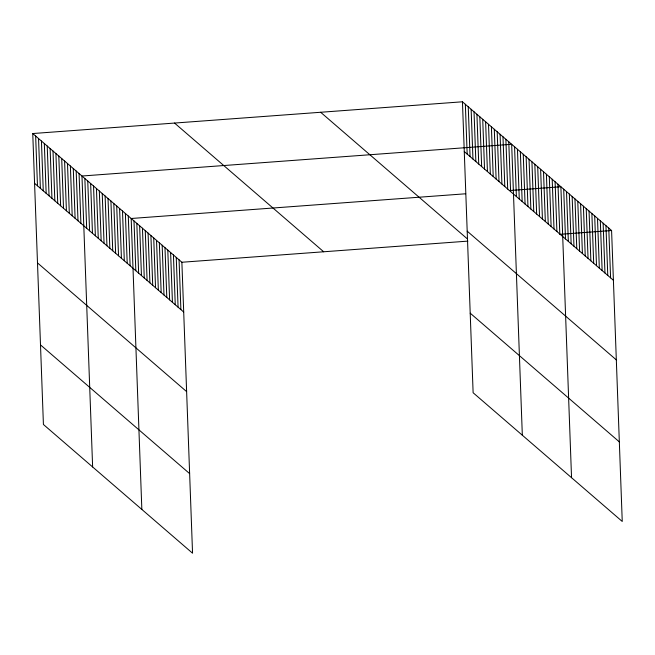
<?xml version="1.0" encoding="UTF-8"?>
<svg xmlns="http://www.w3.org/2000/svg" width="655" height="655" viewBox="0 0 655 655"><rect width="100%" height="100%" fill="white"/><g stroke="black" fill="none" stroke-linecap="round" stroke-linejoin="round"><path stroke-width="0.98" d="M32.75 133.538L181.877 262.254L192.554 553.205L43.418 424.489L32.75 133.538L462.446 101.795L611.582 230.511L622.25 521.462L473.123 392.746L462.446 101.795M465.68 193.782L131.18 218.492L141.848 509.443M509.312 190.556L560.876 186.749L571.545 477.7M181.877 262.254L467.883 241.122M560.017 234.318L611.582 230.511M464.272 151.575L613.408 280.291M467.195 231.166L616.322 359.882M320.647 112.267L466.966 238.551M470.2 313.164L619.335 441.879M174.549 123.066L323.685 251.774M34.576 183.318L183.703 312.034M37.491 262.909L186.626 391.616M40.504 344.907L189.631 473.614M608.765 228.079L610.591 277.859M605.949 225.648L607.774 275.427M603.132 223.216L604.958 272.996M600.316 220.784L602.142 270.564M597.499 218.352L599.325 268.132M594.683 215.921L596.508 265.701M591.866 213.489L593.692 263.269M589.05 211.057L590.867 260.837M586.225 208.626L588.051 258.406M583.408 206.194L585.234 255.982M580.592 203.77L582.418 253.55M577.775 201.339L579.601 251.119M574.959 198.907L576.785 248.687M572.142 196.475L573.968 246.255M569.326 194.044L571.152 243.824M566.51 191.612L568.335 241.392M563.693 189.18L565.519 238.96M557.978 184.251L559.804 234.031M555.088 181.754L556.914 231.534M552.19 179.249L554.015 229.029M549.299 176.752L551.125 226.532M546.401 174.255L548.227 224.035M543.511 171.757L545.337 221.537M540.612 169.26L542.438 219.04M537.714 166.763L539.54 216.543M534.824 164.258L536.65 214.038M531.925 161.76L533.751 211.54M529.035 159.263L530.861 209.043M526.137 156.766L527.963 206.546M523.247 154.269L525.073 204.049M520.348 151.772L522.174 201.552M517.45 149.266L519.276 199.046M514.56 146.769L516.386 196.549M522.33 435.223L511.661 144.272L81.965 176.015L92.633 466.966M508.771 141.775L510.597 191.555M505.873 139.278L507.699 189.058M502.983 136.772L504.8 186.56M500.084 134.275L501.91 184.055M497.186 131.778L499.012 181.558M494.296 129.281L496.122 179.061M491.397 126.783L493.223 176.563M488.507 124.286L490.333 174.066M485.609 121.781L487.435 171.569M482.719 119.284L484.536 169.064M479.82 116.786L481.646 166.566M476.922 114.289L478.748 164.069M474.032 111.792L475.858 161.572M471.133 109.295L472.959 159.075M468.243 106.79L470.069 156.578M465.345 104.292L467.171 154.072M179.061 259.822L180.886 309.602M176.244 257.39L178.07 307.17M173.428 254.959L175.253 304.739M170.611 252.527L172.437 302.307M167.795 250.095L169.62 299.875M164.978 247.664L166.804 297.444M162.162 245.232L163.987 295.012M159.345 242.8L161.171 292.58M156.529 240.369L158.354 290.149M153.712 237.937L155.538 287.717M150.896 235.505L152.721 285.285M148.079 233.074L149.905 282.854M145.263 230.642L147.088 280.422M142.446 228.21L144.272 277.998M139.63 225.787L141.455 275.567M136.813 223.355L138.639 273.135M133.997 220.923L135.822 270.703M128.282 215.994L130.108 265.774M125.383 213.489L127.209 263.269M122.493 210.992L124.319 260.772M119.595 208.495L121.421 258.275M116.705 205.998L118.53 255.777M113.806 203.5L115.632 253.28M110.916 200.995L112.734 250.783M108.018 198.498L109.843 248.278M105.119 196.001L106.945 245.781M102.229 193.503L104.055 243.283M99.331 191.006L101.157 240.786M96.441 188.509L98.266 238.289M93.542 186.004L95.368 235.792M90.644 183.506L92.47 233.286M87.754 181.009L89.579 230.789M84.855 178.512L86.681 228.292M79.067 173.518L80.892 223.298M76.177 171.012L78.002 220.8M73.278 168.515L75.104 218.295M70.38 166.018L72.206 215.798M67.49 163.521L69.315 213.301M64.591 161.024L66.417 210.804M61.701 158.526L63.527 208.306M58.803 156.021L60.628 205.809M55.912 153.524L57.738 203.304M53.014 151.027L54.84 200.807M50.116 148.529L51.941 198.309M47.225 146.032L49.051 195.812M44.327 143.535L46.153 193.315M41.437 141.03L43.263 190.818M38.539 138.532L40.364 188.312M35.648 136.035L37.474 185.815"/></g></svg>
